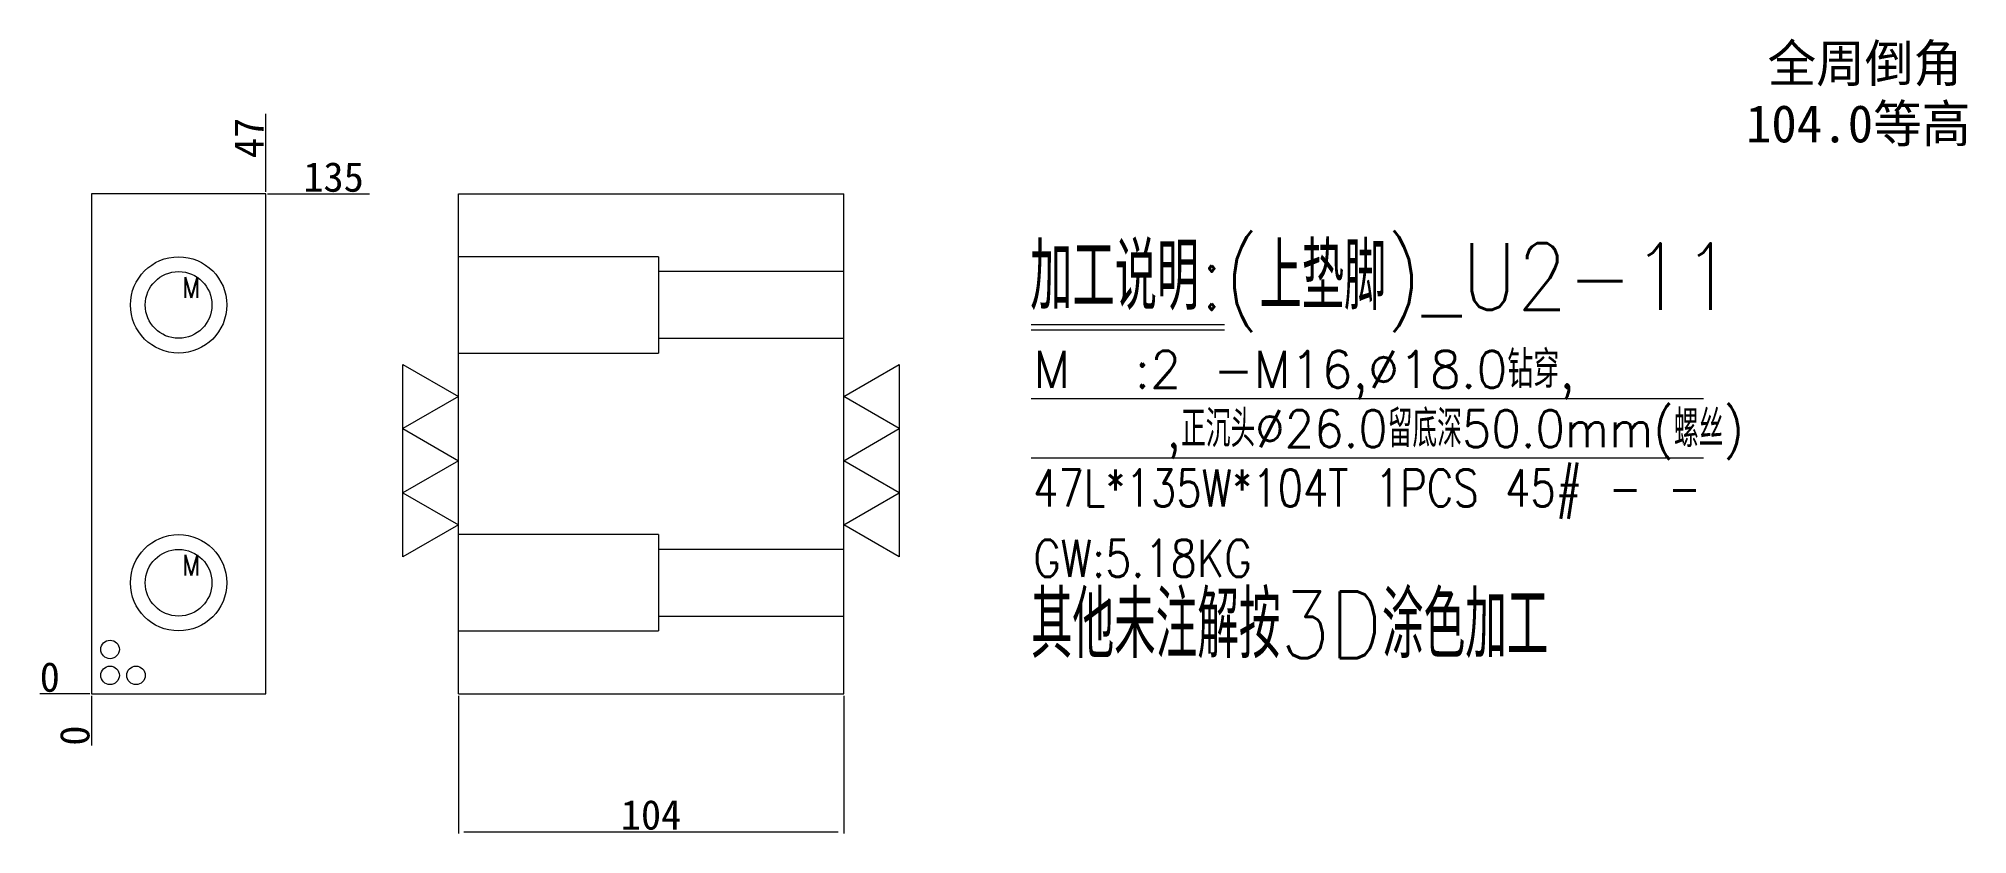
# Model space of a CAD drawing. Header units: millimetres. Extents: x 29549 to 30070, y 76886 to 77100.
import ezdxf
from ezdxf.enums import TextEntityAlignment as Align

# ---------------------------------------------------------------- set-up
doc = ezdxf.new("R2010")
doc.units = ezdxf.units.MM
doc.linetypes.add('DASHED', pattern=[0])
doc.layers.add('dim', color=4, linetype='Continuous')
doc.layers.add('U2', color=7, linetype='Continuous')
doc.styles.add('_PUG_ERP', font='txt')
doc.styles.add('chinesef_fs', font='txt.shx', dxfattribs={"bigfont": 'gbcbig.shx'})
doc.dimstyles.new('_PUG_ERP', dxfattribs={"dimtxt": 8, "dimasz": 1.5, "dimexe": 0.5, "dimexo": 0.5, "dimgap": 0.5, "dimtad": 1, "dimtxsty": '_PUG_ERP', "dimblk": 'CLOSEDBLANK', "dimcen": 0, "dimclrd": 4, "dimclre": 4, "dimclrt": 3, "dimazin": 3, "dimtfac": 1, "dimtmove": 0, "dimatfit": 3, "dimldrblk": 'CLOSEDBLANK', "dimlwd": 9, "dimlwe": 9})

# ---------------------------------------------------------------- blocks, each defined once
blk = doc.blocks.new('*D733')
at = {"layer": 'Defpoints', "color": 0}
for p in [(29610.62, 77058.51), (29618.72, 77058.51), (29563.62, 76923.51)]:
    blk.add_point(p, dxfattribs=at)
at = {"layer": 'dim', "color": 4, "lineweight": 9}
blk.add_line((29611.12, 77058.51), (29638.65, 77058.51), dxfattribs=at)
at = {"layer": 'dim', "color": 3, "lineweight": 13, "insert": (29628.94, 77063.01), "char_height": 8, "attachment_point": 5, "style": '_PUG_ERP'}
blk.add_mtext('135', dxfattribs=at)
blk = doc.blocks.new('_ClosedBlank')
blk = doc.blocks.new('*D734')
at = {"layer": 'Defpoints', "color": 0}
for p in [(29555.52, 76923.51), (29563.62, 76923.51), (29563.62, 76923.51)]:
    blk.add_point(p, dxfattribs=at)
at = {"layer": 'dim', "color": 4, "lineweight": 9}
blk.add_line((29563.12, 76923.51), (29549.69, 76923.51), dxfattribs=at)
at = {"layer": 'dim', "color": 3, "lineweight": 13, "insert": (29552.36, 76928.01), "char_height": 8, "attachment_point": 5, "style": '_PUG_ERP'}
blk.add_mtext('0', dxfattribs=at)
blk = doc.blocks.new('*D735')
at = {"layer": 'Defpoints', "color": 0}
for p in [(29563.62, 76923.51), (29563.62, 76923.51), (29563.62, 76915.41)]:
    blk.add_point(p, dxfattribs=at)
at = {"layer": 'dim', "color": 4, "lineweight": 9}
blk.add_line((29563.62, 76923.01), (29563.62, 76909.57), dxfattribs=at)
at = {"layer": 'dim', "color": 3, "lineweight": 13, "insert": (29559.12, 76912.24), "char_height": 8, "attachment_point": 5, "rotation": 90, "style": '_PUG_ERP'}
blk.add_mtext('0', dxfattribs=at)
blk = doc.blocks.new('*D736')
at = {"layer": 'Defpoints', "color": 0}
for p in [(29610.62, 77066.61), (29610.62, 77058.51), (29563.62, 76923.51)]:
    blk.add_point(p, dxfattribs=at)
at = {"layer": 'dim', "color": 4, "lineweight": 9}
blk.add_line((29610.62, 77059.01), (29610.62, 77080.06), dxfattribs=at)
at = {"layer": 'dim', "color": 3, "lineweight": 13, "insert": (29606.12, 77073.58), "char_height": 8, "attachment_point": 5, "rotation": 90, "style": '_PUG_ERP'}
blk.add_mtext('47', dxfattribs=at)
blk = doc.blocks.new('*D737')
at = {"layer": 'Defpoints', "color": 0}
for p in [(29662.62, 76923.51), (29766.62, 76923.51), (29766.62, 76886.3)]:
    blk.add_point(p, dxfattribs=at)
at = {"layer": 'dim', "color": 4, "lineweight": 9}
for p, q in [((29662.62, 76923.01), (29662.62, 76885.8)), ((29766.62, 76923.01), (29766.62, 76885.8)), ((29664.12, 76886.3), (29765.12, 76886.3))]:
    blk.add_line(p, q, dxfattribs=at)
at = {"layer": 'dim', "color": 3, "lineweight": 13, "insert": (29714.62, 76890.8), "char_height": 8, "attachment_point": 5, "style": '_PUG_ERP'}
blk.add_mtext('104', dxfattribs=at)

msp = doc.modelspace()

# ---------------------------------------------------------------- linework, layer by layer
at = {"layer": 'dim', "color": 8, "linetype": 'Continuous', "lineweight": 18}
for p, q in [((29817.224, 77023.255), (29869.388, 77023.255)), ((29817.224, 77021.755), (29869.388, 77021.755)), ((29817.224, 77003.255), (29998.664, 77003.255)), ((29817.224, 76987.255), (29998.664, 76987.255))]:
    msp.add_line(p, q, dxfattribs=at)
at = {"layer": 'dim', "lineweight": 13}
for points in [[(29647.624, 77012.428), (29662.624, 77003.768), (29647.624, 76995.108), (29662.624, 76986.447), (29647.624, 76977.787), (29662.624, 76969.127), (29647.624, 76960.467), (29647.624, 77012.428)], [(29781.624, 76960.467), (29766.624, 76969.127), (29781.624, 76977.787), (29766.624, 76986.447), (29781.624, 76995.108), (29766.624, 77003.768), (29781.624, 77012.428), (29781.624, 76960.467)]]:
    msp.add_lwpolyline(points, close=True, dxfattribs=at)
for centre in [(29568.624, 76935.505), (29568.624, 76928.505), (29575.624, 76928.505)]:
    msp.add_circle(centre, 2.5, dxfattribs=at)
at = {"layer": 'U2', "color": 135, "linetype": 'Continuous', "lineweight": 18}
for p, q in [((29563.624, 77058.505), (29563.624, 76923.505)), ((29610.624, 77058.505), (29563.624, 77058.505)), ((29610.624, 76923.505), (29610.624, 77058.505)), ((29662.624, 77058.505), (29766.624, 77058.505)), ((29662.624, 76923.505), (29662.624, 77058.505)), ((29766.624, 76923.505), (29766.624, 77058.505)), ((29563.624, 76923.505), (29610.624, 76923.505)), ((29662.624, 76923.505), (29766.624, 76923.505))]:
    msp.add_line(p, q, dxfattribs=at)
at = {"layer": 'U2', "color": 31, "linetype": 'DASHED', "lineweight": 13, "ltscale": 0.3476}
for p, q in [((29716.624, 77041.505), (29662.624, 77041.505)), ((29716.624, 77041.505), (29716.624, 77015.505)), ((29766.624, 77037.509), (29716.624, 77037.509)), ((29716.624, 77019.502), (29766.624, 77019.502)), ((29662.624, 77015.505), (29716.624, 77015.505)), ((29716.624, 76966.505), (29662.624, 76966.505)), ((29716.624, 76966.505), (29716.624, 76940.505)), ((29766.624, 76962.509), (29716.624, 76962.509)), ((29716.624, 76944.502), (29766.624, 76944.502)), ((29662.624, 76940.505), (29716.624, 76940.505))]:
    msp.add_line(p, q, dxfattribs=at)
at = {"layer": 'U2', "color": 42, "linetype": 'Continuous', "lineweight": 18}
for centre, radius in [((29587.124, 77028.505), 13), ((29587.124, 77028.505), 9.004), ((29587.124, 76953.505), 13), ((29587.124, 76953.505), 9.004)]:
    msp.add_circle(centre, radius, dxfattribs=at)

# ---------------------------------------------------------------- texts
at = {"layer": 'dim'}
for s, p in [('全周倒角', (30042.192, 77093.958)), ('104.0等高', (30040.408, 77077.675))]:
    msp.add_text(s, height=10.101, dxfattribs=at).set_placement(p, align=Align.MIDDLE)
at = {"layer": 'dim', "color": 4, "lineweight": 13, "style": 'chinesef_fs'}
for s, height, width, p in [('加工说明:(上垫脚)_U2-11', 18, 0.8797, (29816.955, 77027.172)), ('M', 5.6, 0.8408, (29588.099, 77030.448)), ('M  :2 -M16,%%c18.0钻穿,', 10, 0.9746, (29817.754, 77006.098)), ('    ,正沉头%%c26.0留底深50.0mm(螺丝)', 10, 0.9271, (29817.754, 76990.098)), ('47L*135W*104T 1PCS 45# - - ', 10, 0.7976, (29817.754, 76974.098)), ('M', 5.6, 0.8408, (29588.099, 76955.448)), ('GW:5.18KG ', 10, 0.8247, (29817.754, 76955.098))]:
    msp.add_text(s, height=height, dxfattribs=dict(at, width=width)).set_placement(p)
at = {"layer": 'dim', "color": 21, "lineweight": 13, "style": 'chinesef_fs', "width": 0.8663}
msp.add_text('其他未注解按3D涂色加工', height=18, dxfattribs=at).set_placement((29817.146, 76933.172))

# ---------------------------------------------------------------- dimensions: what is measured, and where the dimension line sits
at = {"layer": 'dim', "lineweight": 13}
for feature_location, offset, dtype, origin, picture, middle in [((29610.624, 77058.505), (0, 8.1), 1, (29563.624, 76923.505), '*D736', (29606.124, 77073.581)), ((29610.624, 77058.505), (8.1, 0), 0, (29563.624, 76923.505), '*D733', (29628.938, 77063.005)), ((29563.623628431, 76923.50520202), (-8.1, 0), 0, (29563.623628431, 76923.50520202), '*D734', (29552.356961765, 76928.00520202)), ((29563.623628431, 76923.50520202), (0, -8.1), 1, (29563.623628431, 76923.50520202), '*D735', (29559.123628431, 76912.238535354))]:
    dim = msp.add_ordinate_dim(feature_location=feature_location, offset=offset, dtype=dtype, origin=origin, dimstyle='_PUG_ERP', dxfattribs=at)
    dim.commit()
    dim.dimension.update_dxf_attribs({"geometry": picture, "text_midpoint": middle})
dim = msp.add_linear_dim(base=(29766.624, 76886.304), p1=(29662.624, 76923.505), p2=(29766.624, 76923.505), dimstyle='_PUG_ERP', dxfattribs=at)
dim.commit()
dim.dimension.update_dxf_attribs({"geometry": '*D737', "text_midpoint": (29714.624, 76890.804)})

doc.saveas('drawing.dxf')
